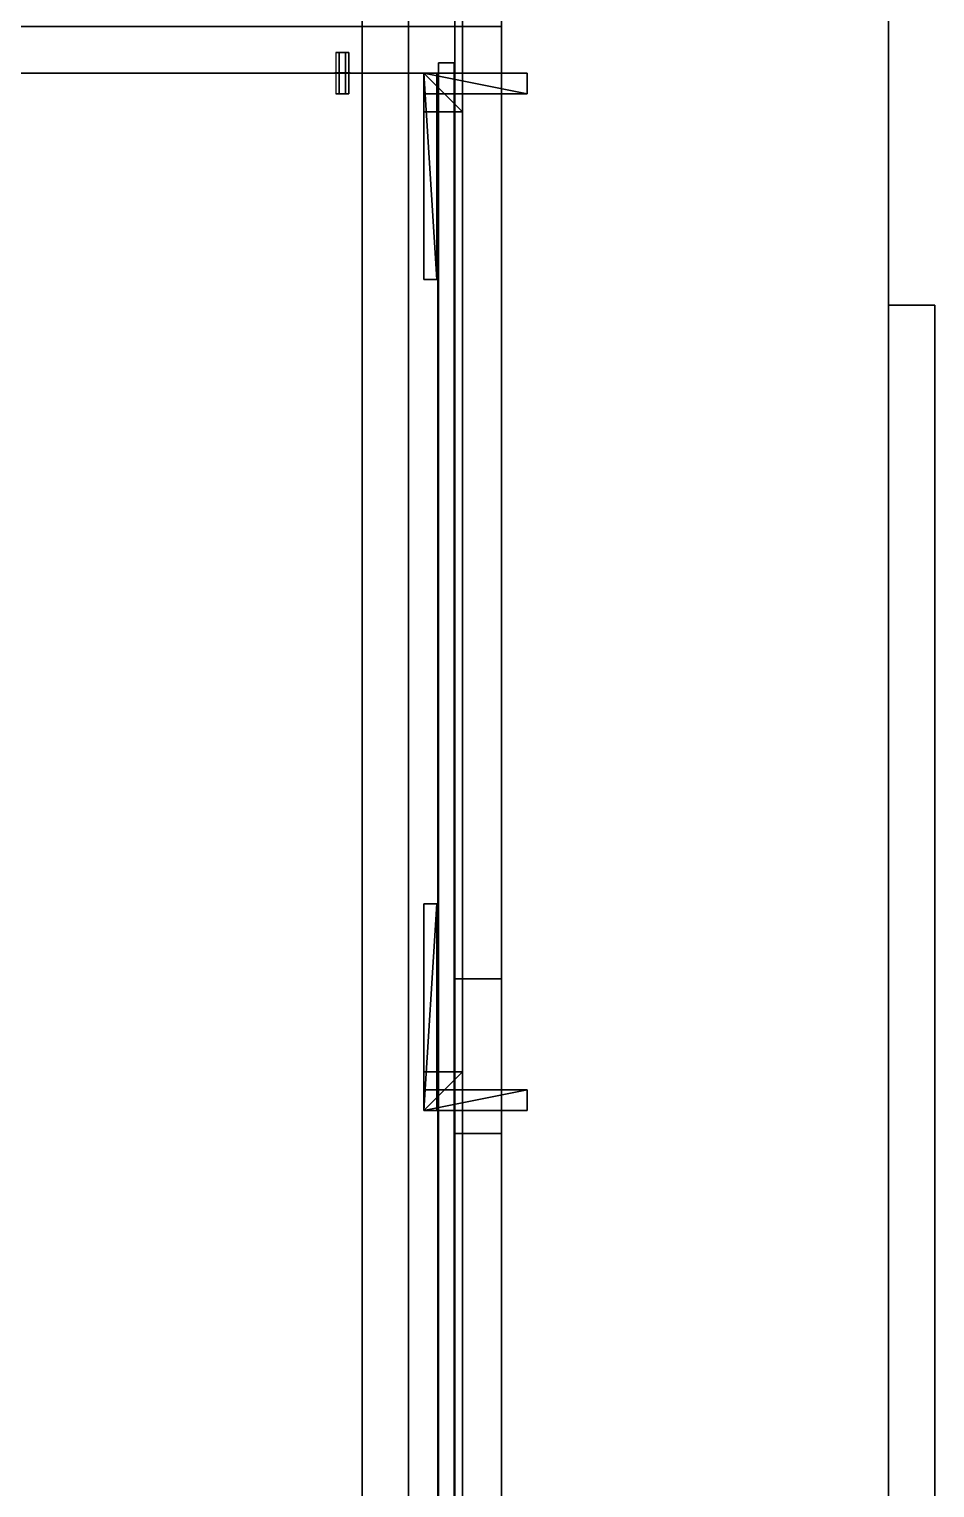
# Model space of a CAD drawing. Extents: x 0 to 2808, y -3840 to 0.
# Drawn here: x 2457 to 2808, y -1598 to -1033 of the extents above; entities that cross this region are included whole.
import ezdxf

# ---------------------------------------------------------------- set-up
doc = ezdxf.new("R2010")
doc.units = 0
for name, color, linetype in [('LAYER0', 7, 'CONTINUOUS'), ('LAYER1', 7, 'CONTINUOUS'), ('LAYER179', 7, 'CONTINUOUS'), ('LAYER183', 25, 'CONTINUOUS'), ('LAYER192', 25, 'CONTINUOUS'), ('LAYER194', 2, 'CONTINUOUS'), ('LAYER195', 9, 'CONTINUOUS'), ('LAYER242', 7, 'CONTINUOUS'), ('LAYER244', 2, 'CONTINUOUS'), ('LAYER245', 7, 'CONTINUOUS'), ('LAYER246', 253, 'CONTINUOUS'), ('LAYER247', 253, 'CONTINUOUS'), ('LAYER248', 253, 'CONTINUOUS'), ('LAYER249', 253, 'CONTINUOUS'), ('LAYER250', 253, 'CONTINUOUS'), ('LAYER251', 253, 'CONTINUOUS'), ('LAYER252', 2, 'CONTINUOUS'), ('LAYER253', 7, 'CONTINUOUS'), ('LAYER254', 253, 'CONTINUOUS'), ('LAYER255', 253, 'CONTINUOUS'), ('LAYER256', 253, 'CONTINUOUS'), ('LAYER257', 253, 'CONTINUOUS'), ('LAYER258', 253, 'CONTINUOUS'), ('LAYER259', 253, 'CONTINUOUS'), ('LAYER268', 7, 'CONTINUOUS'), ('LAYER269', 7, 'CONTINUOUS'), ('LAYER270', 7, 'CONTINUOUS'), ('LAYER271', 7, 'CONTINUOUS'), ('LAYER272', 7, 'CONTINUOUS'), ('LAYER274', 254, 'CONTINUOUS'), ('LAYER332', 9, 'CONTINUOUS'), ('LAYER333', 9, 'CONTINUOUS'), ('LAYER335', 9, 'CONTINUOUS'), ('LAYER344', 9, 'CONTINUOUS'), ('LAYER529', 2, 'CONTINUOUS'), ('LAYER530', 7, 'CONTINUOUS')]:
    doc.layers.add(name, color=color, linetype=linetype)

msp = doc.modelspace()

# ---------------------------------------------------------------- linework, layer by layer
at = {"layer": 'LAYER0', "invisible_edges": 1}
for points in [[(2790, 0), (0, -3840), (0, 0), (2790, 0)], [(2790, -3840, 5), (0, 0, 5), (0, -3840, 5), (2790, -3840, 5)], [(0, 0, 5), (2790, -3840, 5), (2790, 0, 5), (0, 0, 5)], [(0, -3840), (2790, 0), (2790, -3840), (0, -3840)], [(2790, 0), (2790, -3840, 5), (2790, -3840), (2790, 0)], [(2790, -3840, 5), (2790, 0), (2790, 0, 5), (2790, -3840, 5)]]:
    msp.add_3dface(points, dxfattribs=at)
at = {"layer": 'LAYER1'}
for points, invisible_edges in [([(2790, -3840, 5), (2640, -3690, 5), (2790, 0, 5), (2790, -3840, 5)], 3), ([(2790, 0, 5), (2640, -3690, 5), (2640, -150.0002, 5), (2790, 0, 5)], 5), ([(2790, 0, 5), (2790, -3840, 2670), (2790, -3840, 5), (2790, 0, 5)], 1), ([(2790, -3840, 2670), (2790, 0, 5), (2790, 0, 2670), (2790, -3840, 2670)], 1), ([(2640, -150.0002, 5), (2640, -2318, 285), (2640, -150.0002, 2670), (2640, -150.0002, 5)], 3), ([(2640, -150.0002, 5), (2640, -2378, 285), (2640, -2318, 285), (2640, -150.0002, 5)], 5), ([(2640, -3690, 5), (2640, -2378, 285), (2640, -150.0002, 5), (2640, -3690, 5)], 3), ([(2640, -2318, 365), (2640, -150.0002, 2670), (2640, -2318, 285), (2640, -2318, 365)], 3), ([(2640, -2378, 365), (2640, -150.0002, 2670), (2640, -2318, 365), (2640, -2378, 365)], 3), ([(2640, -3690, 5), (2640, -150.0002, 2670), (2640, -2378, 365), (2640, -3690, 5)], 7), ([(2640, -150.0002, 2670), (2640, -3690, 5), (2640, -3690, 2670), (2640, -150.0002, 2670)], 1)]:
    msp.add_3dface(points, dxfattribs=dict(at, invisible_edges=invisible_edges))
at = {"layer": 'LAYER179', "invisible_edges": 1}
for points in [[(2622, -1401, 55), (2640, -1461, 55), (2622, -1461, 55), (2622, -1401, 55)], [(2640, -1461, 55), (2622, -1401, 55), (2640, -1401, 55), (2640, -1461, 55)], [(2640, -1401, 1225), (2622, -1461, 1225), (2640, -1461, 1225), (2640, -1401, 1225)], [(2622, -1461, 1225), (2640, -1401, 1225), (2622, -1401, 1225), (2622, -1461, 1225)], [(2622, -1401, 55), (2640, -1401, 1225), (2640, -1401, 55), (2622, -1401, 55)], [(2640, -1401, 1225), (2622, -1401, 55), (2622, -1401, 1225), (2640, -1401, 1225)], [(2622, -1461, 1225), (2622, -1401, 55), (2622, -1461, 55), (2622, -1461, 1225)], [(2622, -1401, 55), (2622, -1461, 1225), (2622, -1401, 1225), (2622, -1401, 55)], [(2640, -1401, 1225), (2640, -1461, 55), (2640, -1401, 55), (2640, -1401, 1225)], [(2640, -1461, 55), (2640, -1401, 1225), (2640, -1461, 1225), (2640, -1461, 55)], [(2622, -1461, 1225), (2640, -1461, 55), (2640, -1461, 1225), (2622, -1461, 1225)], [(2640, -1461, 55), (2622, -1461, 1225), (2622, -1461, 55), (2640, -1461, 55)]]:
    msp.add_3dface(points, dxfattribs=at)
at = {"layer": 'LAYER183', "invisible_edges": 1}
for points in [[(2622, -2712, 1225), (2640, -150.0002, 1225), (2640, -2712, 1225), (2622, -2712, 1225)], [(2640, -150.0002, 1225), (2622, -2712, 1225), (2622, -150.0002, 1225), (2640, -150.0002, 1225)], [(2622, -150.0002, 1285), (2640, -2712, 1285), (2640, -150.0002, 1285), (2622, -150.0002, 1285)], [(2640, -2712, 1285), (2622, -150.0002, 1285), (2622, -2712, 1285), (2640, -2712, 1285)], [(2622, -2712, 1225), (2622, -150.0002, 1285), (2622, -150.0002, 1225), (2622, -2712, 1225)], [(2622, -150.0002, 1285), (2622, -2712, 1225), (2622, -2712, 1285), (2622, -150.0002, 1285)], [(2640, -2712, 1285), (2640, -150.0002, 1225), (2640, -150.0002, 1285), (2640, -2712, 1285)], [(2640, -150.0002, 1225), (2640, -2712, 1285), (2640, -2712, 1225), (2640, -150.0002, 1225)]]:
    msp.add_3dface(points, dxfattribs=at)
at = {"layer": 'LAYER192', "invisible_edges": 1}
for points in [[(2604, -680.0002, 55), (2622, -2182, 55), (2604, -2182, 55), (2604, -680.0002, 55)], [(2622, -2182, 55), (2604, -680.0002, 55), (2622, -680.0002, 55), (2622, -2182, 55)], [(2622, -680.0002, 1305), (2604, -2182, 1305), (2622, -2182, 1305), (2622, -680.0002, 1305)], [(2604, -2182, 1305), (2622, -680.0002, 1305), (2604, -680.0002, 1305), (2604, -2182, 1305)], [(2604, -2182, 1305), (2604, -680.0002, 55), (2604, -2182, 55), (2604, -2182, 1305)], [(2604, -680.0002, 55), (2604, -2182, 1305), (2604, -680.0002, 1305), (2604, -680.0002, 55)], [(2622, -680.0002, 1305), (2622, -2182, 55), (2622, -680.0002, 55), (2622, -680.0002, 1305)], [(2622, -2182, 55), (2622, -680.0002, 1305), (2622, -2182, 1305), (2622, -2182, 55)]]:
    msp.add_3dface(points, dxfattribs=at)
at = {"layer": 'LAYER194', "invisible_edges": 1}
for points in [[(2622, -2712, 1285), (2640, -150.0002, 1285), (2640, -2712, 1285), (2622, -2712, 1285)], [(2640, -150.0002, 1285), (2622, -2712, 1285), (2622, -150.0002, 1285), (2640, -150.0002, 1285)], [(2622, -150.0002, 1290), (2640, -2712, 1290), (2640, -150.0002, 1290), (2622, -150.0002, 1290)], [(2640, -2712, 1290), (2622, -150.0002, 1290), (2622, -2712, 1290), (2640, -2712, 1290)], [(2622, -2712, 1285), (2622, -150.0002, 1290), (2622, -150.0002, 1285), (2622, -2712, 1285)], [(2622, -150.0002, 1290), (2622, -2712, 1285), (2622, -2712, 1290), (2622, -150.0002, 1290)], [(2640, -2712, 1290), (2640, -150.0002, 1285), (2640, -150.0002, 1290), (2640, -2712, 1290)], [(2640, -150.0002, 1285), (2640, -2712, 1290), (2640, -2712, 1285), (2640, -150.0002, 1285)]]:
    msp.add_3dface(points, dxfattribs=at)
at = {"layer": 'LAYER195', "invisible_edges": 1}
for points in [[(2640, -2712, 1955), (2290, -150.0002, 1955), (2640, -150.0002, 1955), (2640, -2712, 1955)], [(2290, -150.0002, 1955), (2640, -2712, 1955), (2290, -2712, 1955), (2290, -150.0002, 1955)], [(2290, -2712, 1973), (2640, -150.0002, 1973), (2290, -150.0002, 1973), (2290, -2712, 1973)], [(2640, -150.0002, 1973), (2290, -2712, 1973), (2640, -2712, 1973), (2640, -150.0002, 1973)], [(2640, -150.0002, 1973), (2640, -2712, 1955), (2640, -150.0002, 1955), (2640, -150.0002, 1973)], [(2640, -2712, 1955), (2640, -150.0002, 1973), (2640, -2712, 1973), (2640, -2712, 1955)]]:
    msp.add_3dface(points, dxfattribs=at)
at = {"layer": 'LAYER242', "invisible_edges": 1}
for points in [[(2640, -1032, 1973), (2290, -1050, 1973), (2290, -1032, 1973), (2640, -1032, 1973)], [(2290, -1050, 1973), (2640, -1032, 1973), (2640, -1050, 1973), (2290, -1050, 1973)], [(2640, -1050, 2595), (2290, -1032, 2595), (2290, -1050, 2595), (2640, -1050, 2595)], [(2290, -1032, 2595), (2640, -1050, 2595), (2640, -1032, 2595), (2290, -1032, 2595)], [(2640, -1032, 1973), (2640, -1050, 2595), (2640, -1050, 1973), (2640, -1032, 1973)], [(2640, -1050, 2595), (2640, -1032, 1973), (2640, -1032, 2595), (2640, -1050, 2595)], [(2640, -1050, 2595), (2290, -1050, 1973), (2640, -1050, 1973), (2640, -1050, 2595)], [(2290, -1050, 1973), (2640, -1050, 2595), (2290, -1050, 2595), (2290, -1050, 1973)]]:
    msp.add_3dface(points, dxfattribs=at)
at = {"layer": 'LAYER244'}
for points in [[(2610, -1130, 2564.5), (2615, -1130, 2564.5), (2610, -1050, 2564.5), (2610, -1130, 2564.5)], [(2610, -1050, 2564.5), (2615, -1130, 2564.5), (2615, -1050, 2564.5), (2610, -1050, 2564.5)], [(2610, -1050, 2564.5), (2615, -1050, 2564.5), (2610, -1050, 2541.5), (2610, -1050, 2564.5)], [(2610, -1050, 2541.5), (2615, -1050, 2564.5), (2615, -1050, 2541.5), (2610, -1050, 2541.5)], [(2610, -1130, 2564.5), (2610, -1050, 2564.5), (2610, -1130, 2541.5), (2610, -1130, 2564.5)], [(2610, -1130, 2541.5), (2610, -1050, 2564.5), (2610, -1050, 2541.5), (2610, -1130, 2541.5)], [(2610, -1130, 2541.5), (2610, -1050, 2541.5), (2615, -1130, 2541.5), (2610, -1130, 2541.5)], [(2615, -1130, 2541.5), (2610, -1050, 2541.5), (2615, -1050, 2541.5), (2615, -1130, 2541.5)], [(2615, -1130, 2541.5), (2615, -1050, 2541.5), (2615, -1130, 2564.5), (2615, -1130, 2541.5)], [(2615, -1130, 2564.5), (2615, -1050, 2541.5), (2615, -1050, 2564.5), (2615, -1130, 2564.5)], [(2610, -1130, 2541.5), (2615, -1130, 2541.5), (2610, -1130, 2564.5), (2610, -1130, 2541.5)], [(2610, -1130, 2564.5), (2615, -1130, 2541.5), (2615, -1130, 2564.5), (2610, -1130, 2564.5)]]:
    msp.add_3dface(points, dxfattribs=at)
at = {"layer": 'LAYER245', "invisible_edges": 1}
for points in [[(2610, -1050, 2541.5), (2610, -1130, 2564.5), (2610, -1050, 2564.5), (2610, -1050, 2541.5)], [(2610, -1130, 2564.5), (2610, -1050, 2541.5), (2610, -1130, 2541.5), (2610, -1130, 2564.5)], [(2615, -1050, 2564.5), (2610, -1130, 2564.5), (2615, -1130, 2564.5), (2615, -1050, 2564.5)], [(2610, -1130, 2564.5), (2615, -1050, 2564.5), (2610, -1050, 2564.5), (2610, -1130, 2564.5)], [(2610, -1050, 2541.5), (2615, -1130, 2541.5), (2610, -1130, 2541.5), (2610, -1050, 2541.5)], [(2615, -1130, 2541.5), (2610, -1050, 2541.5), (2615, -1050, 2541.5), (2615, -1130, 2541.5)], [(2615, -1050, 2564.5), (2610, -1050, 2541.5), (2610, -1050, 2564.5), (2615, -1050, 2564.5)], [(2610, -1050, 2541.5), (2615, -1050, 2564.5), (2615, -1050, 2541.5), (2610, -1050, 2541.5)], [(2615, -1130, 2541.5), (2615, -1050, 2564.5), (2615, -1130, 2564.5), (2615, -1130, 2541.5)], [(2615, -1050, 2564.5), (2615, -1130, 2541.5), (2615, -1050, 2541.5), (2615, -1050, 2564.5)], [(2615, -1130, 2541.5), (2610, -1130, 2564.5), (2610, -1130, 2541.5), (2615, -1130, 2541.5)], [(2610, -1130, 2564.5), (2615, -1130, 2541.5), (2615, -1130, 2564.5), (2610, -1130, 2564.5)]]:
    msp.add_3dface(points, dxfattribs=at)
at = {"layer": 'LAYER246'}
for points in [[(2610, -1065, 2564.5), (2625, -1065, 2564.5), (2610, -1050, 2564.5), (2610, -1065, 2564.5)], [(2610, -1050, 2564.5), (2625, -1065, 2564.5), (2625, -1050, 2564.5), (2610, -1050, 2564.5)], [(2610, -1050, 2564.5), (2625, -1050, 2564.5), (2610, -1050, 2549.5), (2610, -1050, 2564.5)], [(2610, -1050, 2549.5), (2625, -1050, 2564.5), (2625, -1050, 2549.5), (2610, -1050, 2549.5)], [(2610, -1065, 2564.5), (2610, -1050, 2564.5), (2610, -1065, 2549.5), (2610, -1065, 2564.5)], [(2610, -1065, 2549.5), (2610, -1050, 2564.5), (2610, -1050, 2549.5), (2610, -1065, 2549.5)], [(2610, -1065, 2549.5), (2610, -1050, 2549.5), (2625, -1065, 2549.5), (2610, -1065, 2549.5)], [(2625, -1065, 2549.5), (2610, -1050, 2549.5), (2625, -1050, 2549.5), (2625, -1065, 2549.5)], [(2625, -1065, 2549.5), (2625, -1050, 2549.5), (2625, -1065, 2564.5), (2625, -1065, 2549.5)], [(2625, -1065, 2564.5), (2625, -1050, 2549.5), (2625, -1050, 2564.5), (2625, -1065, 2564.5)], [(2610, -1065, 2549.5), (2625, -1065, 2549.5), (2610, -1065, 2564.5), (2610, -1065, 2549.5)], [(2610, -1065, 2564.5), (2625, -1065, 2549.5), (2625, -1065, 2564.5), (2610, -1065, 2564.5)]]:
    msp.add_3dface(points, dxfattribs=at)
at = {"layer": 'LAYER247'}
for points in [[(2610, -1065, 2564.5), (2625, -1065, 2564.5), (2610, -1050, 2564.5), (2610, -1065, 2564.5)], [(2610, -1050, 2564.5), (2625, -1065, 2564.5), (2625, -1050, 2564.5), (2610, -1050, 2564.5)], [(2610, -1050, 2564.5), (2625, -1050, 2564.5), (2610, -1050, 2549.5), (2610, -1050, 2564.5)], [(2610, -1050, 2549.5), (2625, -1050, 2564.5), (2625, -1050, 2549.5), (2610, -1050, 2549.5)], [(2610, -1065, 2564.5), (2610, -1050, 2564.5), (2610, -1065, 2549.5), (2610, -1065, 2564.5)], [(2610, -1065, 2549.5), (2610, -1050, 2564.5), (2610, -1050, 2549.5), (2610, -1065, 2549.5)], [(2610, -1065, 2549.5), (2610, -1050, 2549.5), (2625, -1065, 2549.5), (2610, -1065, 2549.5)], [(2625, -1065, 2549.5), (2610, -1050, 2549.5), (2625, -1050, 2549.5), (2625, -1065, 2549.5)], [(2625, -1065, 2549.5), (2625, -1050, 2549.5), (2625, -1065, 2564.5), (2625, -1065, 2549.5)], [(2625, -1065, 2564.5), (2625, -1050, 2549.5), (2625, -1050, 2564.5), (2625, -1065, 2564.5)], [(2610, -1065, 2549.5), (2625, -1065, 2549.5), (2610, -1065, 2564.5), (2610, -1065, 2549.5)], [(2610, -1065, 2564.5), (2625, -1065, 2549.5), (2625, -1065, 2564.5), (2610, -1065, 2564.5)]]:
    msp.add_3dface(points, dxfattribs=at)
at = {"layer": 'LAYER248'}
for points in [[(2610, -1065, 2564.5), (2625, -1065, 2564.5), (2610, -1050, 2564.5), (2610, -1065, 2564.5)], [(2610, -1050, 2564.5), (2625, -1065, 2564.5), (2625, -1050, 2564.5), (2610, -1050, 2564.5)], [(2610, -1050, 2564.5), (2625, -1050, 2564.5), (2610, -1050, 2549.5), (2610, -1050, 2564.5)], [(2610, -1050, 2549.5), (2625, -1050, 2564.5), (2625, -1050, 2549.5), (2610, -1050, 2549.5)], [(2610, -1065, 2564.5), (2610, -1050, 2564.5), (2610, -1065, 2549.5), (2610, -1065, 2564.5)], [(2610, -1065, 2549.5), (2610, -1050, 2564.5), (2610, -1050, 2549.5), (2610, -1065, 2549.5)], [(2610, -1065, 2549.5), (2610, -1050, 2549.5), (2625, -1065, 2549.5), (2610, -1065, 2549.5)], [(2625, -1065, 2549.5), (2610, -1050, 2549.5), (2625, -1050, 2549.5), (2625, -1065, 2549.5)], [(2625, -1065, 2549.5), (2625, -1050, 2549.5), (2625, -1065, 2564.5), (2625, -1065, 2549.5)], [(2625, -1065, 2564.5), (2625, -1050, 2549.5), (2625, -1050, 2564.5), (2625, -1065, 2564.5)], [(2610, -1065, 2549.5), (2625, -1065, 2549.5), (2610, -1065, 2564.5), (2610, -1065, 2549.5)], [(2610, -1065, 2564.5), (2625, -1065, 2549.5), (2625, -1065, 2564.5), (2610, -1065, 2564.5)]]:
    msp.add_3dface(points, dxfattribs=at)
at = {"layer": 'LAYER249'}
for points in [[(2610, -1065, 2564.5), (2625, -1065, 2564.5), (2610, -1050, 2564.5), (2610, -1065, 2564.5)], [(2610, -1050, 2564.5), (2625, -1065, 2564.5), (2625, -1050, 2564.5), (2610, -1050, 2564.5)], [(2610, -1050, 2564.5), (2625, -1050, 2564.5), (2610, -1050, 2549.5), (2610, -1050, 2564.5)], [(2610, -1050, 2549.5), (2625, -1050, 2564.5), (2625, -1050, 2549.5), (2610, -1050, 2549.5)], [(2610, -1065, 2564.5), (2610, -1050, 2564.5), (2610, -1065, 2549.5), (2610, -1065, 2564.5)], [(2610, -1065, 2549.5), (2610, -1050, 2564.5), (2610, -1050, 2549.5), (2610, -1065, 2549.5)], [(2610, -1065, 2549.5), (2610, -1050, 2549.5), (2625, -1065, 2549.5), (2610, -1065, 2549.5)], [(2625, -1065, 2549.5), (2610, -1050, 2549.5), (2625, -1050, 2549.5), (2625, -1065, 2549.5)], [(2625, -1065, 2549.5), (2625, -1050, 2549.5), (2625, -1065, 2564.5), (2625, -1065, 2549.5)], [(2625, -1065, 2564.5), (2625, -1050, 2549.5), (2625, -1050, 2564.5), (2625, -1065, 2564.5)], [(2610, -1065, 2549.5), (2625, -1065, 2549.5), (2610, -1065, 2564.5), (2610, -1065, 2549.5)], [(2610, -1065, 2564.5), (2625, -1065, 2549.5), (2625, -1065, 2564.5), (2610, -1065, 2564.5)]]:
    msp.add_3dface(points, dxfattribs=at)
at = {"layer": 'LAYER250'}
for points in [[(2610, -1058, 2564.5), (2650, -1058, 2564.5), (2610, -1050, 2564.5), (2610, -1058, 2564.5)], [(2610, -1050, 2564.5), (2650, -1058, 2564.5), (2650, -1050, 2564.5), (2610, -1050, 2564.5)], [(2610, -1050, 2564.5), (2650, -1050, 2564.5), (2610, -1050, 2556.5), (2610, -1050, 2564.5)], [(2610, -1050, 2556.5), (2650, -1050, 2564.5), (2650, -1050, 2556.5), (2610, -1050, 2556.5)], [(2610, -1058, 2564.5), (2610, -1050, 2564.5), (2610, -1058, 2556.5), (2610, -1058, 2564.5)], [(2610, -1058, 2556.5), (2610, -1050, 2564.5), (2610, -1050, 2556.5), (2610, -1058, 2556.5)], [(2610, -1058, 2556.5), (2610, -1050, 2556.5), (2650, -1058, 2556.5), (2610, -1058, 2556.5)], [(2650, -1058, 2556.5), (2610, -1050, 2556.5), (2650, -1050, 2556.5), (2650, -1058, 2556.5)], [(2650, -1058, 2556.5), (2650, -1050, 2556.5), (2650, -1058, 2564.5), (2650, -1058, 2556.5)], [(2650, -1058, 2564.5), (2650, -1050, 2556.5), (2650, -1050, 2564.5), (2650, -1058, 2564.5)], [(2610, -1058, 2556.5), (2650, -1058, 2556.5), (2610, -1058, 2564.5), (2610, -1058, 2556.5)], [(2610, -1058, 2564.5), (2650, -1058, 2556.5), (2650, -1058, 2564.5), (2610, -1058, 2564.5)]]:
    msp.add_3dface(points, dxfattribs=at)
at = {"layer": 'LAYER251'}
for points in [[(2610, -1130, 2564.5), (2615, -1130, 2564.5), (2610, -1050, 2564.5), (2610, -1130, 2564.5)], [(2610, -1050, 2564.5), (2615, -1130, 2564.5), (2615, -1050, 2564.5), (2610, -1050, 2564.5)], [(2610, -1050, 2564.5), (2615, -1050, 2564.5), (2610, -1050, 2548.5), (2610, -1050, 2564.5)], [(2610, -1050, 2548.5), (2615, -1050, 2564.5), (2615, -1050, 2548.5), (2610, -1050, 2548.5)], [(2610, -1130, 2564.5), (2610, -1050, 2564.5), (2610, -1130, 2548.5), (2610, -1130, 2564.5)], [(2610, -1130, 2548.5), (2610, -1050, 2564.5), (2610, -1050, 2548.5), (2610, -1130, 2548.5)], [(2610, -1130, 2548.5), (2610, -1050, 2548.5), (2615, -1130, 2548.5), (2610, -1130, 2548.5)], [(2615, -1130, 2548.5), (2610, -1050, 2548.5), (2615, -1050, 2548.5), (2615, -1130, 2548.5)], [(2615, -1130, 2548.5), (2615, -1050, 2548.5), (2615, -1130, 2564.5), (2615, -1130, 2548.5)], [(2615, -1130, 2564.5), (2615, -1050, 2548.5), (2615, -1050, 2564.5), (2615, -1130, 2564.5)], [(2610, -1130, 2548.5), (2615, -1130, 2548.5), (2610, -1130, 2564.5), (2610, -1130, 2548.5)], [(2610, -1130, 2564.5), (2615, -1130, 2548.5), (2615, -1130, 2564.5), (2610, -1130, 2564.5)]]:
    msp.add_3dface(points, dxfattribs=at)
at = {"layer": 'LAYER252'}
for points in [[(2610, -1372, 2564.5), (2615, -1372, 2541.5), (2610, -1372, 2541.5), (2610, -1372, 2564.5)], [(2615, -1372, 2564.5), (2615, -1372, 2541.5), (2610, -1372, 2564.5), (2615, -1372, 2564.5)], [(2610, -1452, 2564.5), (2615, -1372, 2564.5), (2610, -1372, 2564.5), (2610, -1452, 2564.5)], [(2615, -1452, 2564.5), (2615, -1372, 2564.5), (2610, -1452, 2564.5), (2615, -1452, 2564.5)], [(2610, -1372, 2541.5), (2610, -1452, 2564.5), (2610, -1372, 2564.5), (2610, -1372, 2541.5)], [(2610, -1452, 2541.5), (2610, -1452, 2564.5), (2610, -1372, 2541.5), (2610, -1452, 2541.5)], [(2615, -1372, 2541.5), (2610, -1452, 2541.5), (2610, -1372, 2541.5), (2615, -1372, 2541.5)], [(2615, -1452, 2541.5), (2610, -1452, 2541.5), (2615, -1372, 2541.5), (2615, -1452, 2541.5)], [(2615, -1372, 2564.5), (2615, -1452, 2541.5), (2615, -1372, 2541.5), (2615, -1372, 2564.5)], [(2615, -1452, 2564.5), (2615, -1452, 2541.5), (2615, -1372, 2564.5), (2615, -1452, 2564.5)], [(2610, -1452, 2541.5), (2615, -1452, 2564.5), (2610, -1452, 2564.5), (2610, -1452, 2541.5)], [(2615, -1452, 2541.5), (2615, -1452, 2564.5), (2610, -1452, 2541.5), (2615, -1452, 2541.5)]]:
    msp.add_3dface(points, dxfattribs=at)
at = {"layer": 'LAYER253', "invisible_edges": 1}
for points in [[(2610, -1452, 2564.5), (2610, -1372, 2541.5), (2610, -1452, 2541.5), (2610, -1452, 2564.5)], [(2610, -1372, 2541.5), (2610, -1452, 2564.5), (2610, -1372, 2564.5), (2610, -1372, 2541.5)], [(2610, -1452, 2564.5), (2615, -1372, 2564.5), (2610, -1372, 2564.5), (2610, -1452, 2564.5)], [(2615, -1372, 2564.5), (2610, -1452, 2564.5), (2615, -1452, 2564.5), (2615, -1372, 2564.5)], [(2615, -1372, 2564.5), (2610, -1372, 2541.5), (2610, -1372, 2564.5), (2615, -1372, 2564.5)], [(2610, -1372, 2541.5), (2615, -1372, 2564.5), (2615, -1372, 2541.5), (2610, -1372, 2541.5)], [(2615, -1452, 2541.5), (2610, -1372, 2541.5), (2615, -1372, 2541.5), (2615, -1452, 2541.5)], [(2610, -1372, 2541.5), (2615, -1452, 2541.5), (2610, -1452, 2541.5), (2610, -1372, 2541.5)], [(2615, -1372, 2564.5), (2615, -1452, 2541.5), (2615, -1372, 2541.5), (2615, -1372, 2564.5)], [(2615, -1452, 2541.5), (2615, -1372, 2564.5), (2615, -1452, 2564.5), (2615, -1452, 2541.5)], [(2615, -1452, 2541.5), (2610, -1452, 2564.5), (2610, -1452, 2541.5), (2615, -1452, 2541.5)], [(2610, -1452, 2564.5), (2615, -1452, 2541.5), (2615, -1452, 2564.5), (2610, -1452, 2564.5)]]:
    msp.add_3dface(points, dxfattribs=at)
at = {"layer": 'LAYER254'}
for points in [[(2610, -1437, 2564.5), (2625, -1437, 2549.5), (2610, -1437, 2549.5), (2610, -1437, 2564.5)], [(2625, -1437, 2564.5), (2625, -1437, 2549.5), (2610, -1437, 2564.5), (2625, -1437, 2564.5)], [(2610, -1452, 2564.5), (2625, -1437, 2564.5), (2610, -1437, 2564.5), (2610, -1452, 2564.5)], [(2625, -1452, 2564.5), (2625, -1437, 2564.5), (2610, -1452, 2564.5), (2625, -1452, 2564.5)], [(2610, -1437, 2549.5), (2610, -1452, 2564.5), (2610, -1437, 2564.5), (2610, -1437, 2549.5)], [(2610, -1452, 2549.5), (2610, -1452, 2564.5), (2610, -1437, 2549.5), (2610, -1452, 2549.5)], [(2625, -1437, 2549.5), (2610, -1452, 2549.5), (2610, -1437, 2549.5), (2625, -1437, 2549.5)], [(2625, -1452, 2549.5), (2610, -1452, 2549.5), (2625, -1437, 2549.5), (2625, -1452, 2549.5)], [(2625, -1437, 2564.5), (2625, -1452, 2549.5), (2625, -1437, 2549.5), (2625, -1437, 2564.5)], [(2625, -1452, 2564.5), (2625, -1452, 2549.5), (2625, -1437, 2564.5), (2625, -1452, 2564.5)], [(2610, -1452, 2549.5), (2625, -1452, 2564.5), (2610, -1452, 2564.5), (2610, -1452, 2549.5)], [(2625, -1452, 2549.5), (2625, -1452, 2564.5), (2610, -1452, 2549.5), (2625, -1452, 2549.5)]]:
    msp.add_3dface(points, dxfattribs=at)
at = {"layer": 'LAYER255'}
for points in [[(2610, -1437, 2564.5), (2625, -1437, 2549.5), (2610, -1437, 2549.5), (2610, -1437, 2564.5)], [(2625, -1437, 2564.5), (2625, -1437, 2549.5), (2610, -1437, 2564.5), (2625, -1437, 2564.5)], [(2610, -1452, 2564.5), (2625, -1437, 2564.5), (2610, -1437, 2564.5), (2610, -1452, 2564.5)], [(2625, -1452, 2564.5), (2625, -1437, 2564.5), (2610, -1452, 2564.5), (2625, -1452, 2564.5)], [(2610, -1437, 2549.5), (2610, -1452, 2564.5), (2610, -1437, 2564.5), (2610, -1437, 2549.5)], [(2610, -1452, 2549.5), (2610, -1452, 2564.5), (2610, -1437, 2549.5), (2610, -1452, 2549.5)], [(2625, -1437, 2549.5), (2610, -1452, 2549.5), (2610, -1437, 2549.5), (2625, -1437, 2549.5)], [(2625, -1452, 2549.5), (2610, -1452, 2549.5), (2625, -1437, 2549.5), (2625, -1452, 2549.5)], [(2625, -1437, 2564.5), (2625, -1452, 2549.5), (2625, -1437, 2549.5), (2625, -1437, 2564.5)], [(2625, -1452, 2564.5), (2625, -1452, 2549.5), (2625, -1437, 2564.5), (2625, -1452, 2564.5)], [(2610, -1452, 2549.5), (2625, -1452, 2564.5), (2610, -1452, 2564.5), (2610, -1452, 2549.5)], [(2625, -1452, 2549.5), (2625, -1452, 2564.5), (2610, -1452, 2549.5), (2625, -1452, 2549.5)]]:
    msp.add_3dface(points, dxfattribs=at)
at = {"layer": 'LAYER256'}
for points in [[(2610, -1437, 2564.5), (2625, -1437, 2549.5), (2610, -1437, 2549.5), (2610, -1437, 2564.5)], [(2625, -1437, 2564.5), (2625, -1437, 2549.5), (2610, -1437, 2564.5), (2625, -1437, 2564.5)], [(2610, -1452, 2564.5), (2625, -1437, 2564.5), (2610, -1437, 2564.5), (2610, -1452, 2564.5)], [(2625, -1452, 2564.5), (2625, -1437, 2564.5), (2610, -1452, 2564.5), (2625, -1452, 2564.5)], [(2610, -1437, 2549.5), (2610, -1452, 2564.5), (2610, -1437, 2564.5), (2610, -1437, 2549.5)], [(2610, -1452, 2549.5), (2610, -1452, 2564.5), (2610, -1437, 2549.5), (2610, -1452, 2549.5)], [(2625, -1437, 2549.5), (2610, -1452, 2549.5), (2610, -1437, 2549.5), (2625, -1437, 2549.5)], [(2625, -1452, 2549.5), (2610, -1452, 2549.5), (2625, -1437, 2549.5), (2625, -1452, 2549.5)], [(2625, -1437, 2564.5), (2625, -1452, 2549.5), (2625, -1437, 2549.5), (2625, -1437, 2564.5)], [(2625, -1452, 2564.5), (2625, -1452, 2549.5), (2625, -1437, 2564.5), (2625, -1452, 2564.5)], [(2610, -1452, 2549.5), (2625, -1452, 2564.5), (2610, -1452, 2564.5), (2610, -1452, 2549.5)], [(2625, -1452, 2549.5), (2625, -1452, 2564.5), (2610, -1452, 2549.5), (2625, -1452, 2549.5)]]:
    msp.add_3dface(points, dxfattribs=at)
at = {"layer": 'LAYER257'}
for points in [[(2610, -1437, 2564.5), (2625, -1437, 2549.5), (2610, -1437, 2549.5), (2610, -1437, 2564.5)], [(2625, -1437, 2564.5), (2625, -1437, 2549.5), (2610, -1437, 2564.5), (2625, -1437, 2564.5)], [(2610, -1452, 2564.5), (2625, -1437, 2564.5), (2610, -1437, 2564.5), (2610, -1452, 2564.5)], [(2625, -1452, 2564.5), (2625, -1437, 2564.5), (2610, -1452, 2564.5), (2625, -1452, 2564.5)], [(2610, -1437, 2549.5), (2610, -1452, 2564.5), (2610, -1437, 2564.5), (2610, -1437, 2549.5)], [(2610, -1452, 2549.5), (2610, -1452, 2564.5), (2610, -1437, 2549.5), (2610, -1452, 2549.5)], [(2625, -1437, 2549.5), (2610, -1452, 2549.5), (2610, -1437, 2549.5), (2625, -1437, 2549.5)], [(2625, -1452, 2549.5), (2610, -1452, 2549.5), (2625, -1437, 2549.5), (2625, -1452, 2549.5)], [(2625, -1437, 2564.5), (2625, -1452, 2549.5), (2625, -1437, 2549.5), (2625, -1437, 2564.5)], [(2625, -1452, 2564.5), (2625, -1452, 2549.5), (2625, -1437, 2564.5), (2625, -1452, 2564.5)], [(2610, -1452, 2549.5), (2625, -1452, 2564.5), (2610, -1452, 2564.5), (2610, -1452, 2549.5)], [(2625, -1452, 2549.5), (2625, -1452, 2564.5), (2610, -1452, 2549.5), (2625, -1452, 2549.5)]]:
    msp.add_3dface(points, dxfattribs=at)
at = {"layer": 'LAYER258'}
for points in [[(2610, -1444, 2564.5), (2650, -1444, 2556.5), (2610, -1444, 2556.5), (2610, -1444, 2564.5)], [(2650, -1444, 2564.5), (2650, -1444, 2556.5), (2610, -1444, 2564.5), (2650, -1444, 2564.5)], [(2610, -1452, 2564.5), (2650, -1444, 2564.5), (2610, -1444, 2564.5), (2610, -1452, 2564.5)], [(2650, -1452, 2564.5), (2650, -1444, 2564.5), (2610, -1452, 2564.5), (2650, -1452, 2564.5)], [(2610, -1444, 2556.5), (2610, -1452, 2564.5), (2610, -1444, 2564.5), (2610, -1444, 2556.5)], [(2610, -1452, 2556.5), (2610, -1452, 2564.5), (2610, -1444, 2556.5), (2610, -1452, 2556.5)], [(2650, -1444, 2556.5), (2610, -1452, 2556.5), (2610, -1444, 2556.5), (2650, -1444, 2556.5)], [(2650, -1452, 2556.5), (2610, -1452, 2556.5), (2650, -1444, 2556.5), (2650, -1452, 2556.5)], [(2650, -1444, 2564.5), (2650, -1452, 2556.5), (2650, -1444, 2556.5), (2650, -1444, 2564.5)], [(2650, -1452, 2564.5), (2650, -1452, 2556.5), (2650, -1444, 2564.5), (2650, -1452, 2564.5)], [(2610, -1452, 2556.5), (2650, -1452, 2564.5), (2610, -1452, 2564.5), (2610, -1452, 2556.5)], [(2650, -1452, 2556.5), (2650, -1452, 2564.5), (2610, -1452, 2556.5), (2650, -1452, 2556.5)]]:
    msp.add_3dface(points, dxfattribs=at)
at = {"layer": 'LAYER259'}
for points in [[(2610, -1372, 2564.5), (2615, -1372, 2548.5), (2610, -1372, 2548.5), (2610, -1372, 2564.5)], [(2615, -1372, 2564.5), (2615, -1372, 2548.5), (2610, -1372, 2564.5), (2615, -1372, 2564.5)], [(2610, -1452, 2564.5), (2615, -1372, 2564.5), (2610, -1372, 2564.5), (2610, -1452, 2564.5)], [(2615, -1452, 2564.5), (2615, -1372, 2564.5), (2610, -1452, 2564.5), (2615, -1452, 2564.5)], [(2610, -1372, 2548.5), (2610, -1452, 2564.5), (2610, -1372, 2564.5), (2610, -1372, 2548.5)], [(2610, -1452, 2548.5), (2610, -1452, 2564.5), (2610, -1372, 2548.5), (2610, -1452, 2548.5)], [(2615, -1372, 2548.5), (2610, -1452, 2548.5), (2610, -1372, 2548.5), (2615, -1372, 2548.5)], [(2615, -1452, 2548.5), (2610, -1452, 2548.5), (2615, -1372, 2548.5), (2615, -1452, 2548.5)], [(2615, -1372, 2564.5), (2615, -1452, 2548.5), (2615, -1372, 2548.5), (2615, -1372, 2564.5)], [(2615, -1452, 2564.5), (2615, -1452, 2548.5), (2615, -1372, 2564.5), (2615, -1452, 2564.5)], [(2610, -1452, 2548.5), (2615, -1452, 2564.5), (2610, -1452, 2564.5), (2610, -1452, 2548.5)], [(2615, -1452, 2548.5), (2615, -1452, 2564.5), (2610, -1452, 2548.5), (2615, -1452, 2548.5)]]:
    msp.add_3dface(points, dxfattribs=at)
at = {"layer": 'LAYER268', "invisible_edges": 1}
for points in [[(2640, -1854, 1974), (2290, -1050, 1974), (2640, -1050, 1974), (2640, -1854, 1974)], [(2290, -1050, 1974), (2640, -1854, 1974), (2290, -1854, 1974), (2290, -1050, 1974)], [(2640, -1050, 1992), (2290, -1050, 1974), (2290, -1050, 1992), (2640, -1050, 1992)], [(2290, -1050, 1974), (2640, -1050, 1992), (2640, -1050, 1974), (2290, -1050, 1974)], [(2290, -1854, 1992), (2640, -1050, 1992), (2290, -1050, 1992), (2290, -1854, 1992)], [(2640, -1050, 1992), (2290, -1854, 1992), (2640, -1854, 1992), (2640, -1050, 1992)], [(2640, -1050, 1992), (2640, -1854, 1974), (2640, -1050, 1974), (2640, -1050, 1992)], [(2640, -1854, 1974), (2640, -1050, 1992), (2640, -1854, 1992), (2640, -1854, 1974)]]:
    msp.add_3dface(points, dxfattribs=at)
at = {"layer": 'LAYER269', "invisible_edges": 1}
for points in [[(2640, -1050, 2594), (2290, -1854, 2594), (2640, -1854, 2594), (2640, -1050, 2594)], [(2290, -1854, 2594), (2640, -1050, 2594), (2290, -1050, 2594), (2290, -1854, 2594)], [(2640, -1050, 2594), (2290, -1050, 2576), (2290, -1050, 2594), (2640, -1050, 2594)], [(2290, -1050, 2576), (2640, -1050, 2594), (2640, -1050, 2576), (2290, -1050, 2576)], [(2290, -1050, 2576), (2640, -1854, 2576), (2290, -1854, 2576), (2290, -1050, 2576)], [(2640, -1854, 2576), (2290, -1050, 2576), (2640, -1050, 2576), (2640, -1854, 2576)], [(2640, -1854, 2576), (2640, -1050, 2594), (2640, -1854, 2594), (2640, -1854, 2576)], [(2640, -1050, 2594), (2640, -1854, 2576), (2640, -1050, 2576), (2640, -1050, 2594)]]:
    msp.add_3dface(points, dxfattribs=at)
at = {"layer": 'LAYER270', "invisible_edges": 1}
for points in [[(2615.7, -1046, 2580), (2615.7, -1858, 1988), (2615.7, -1858, 2580), (2615.7, -1046, 2580)], [(2615.7, -1858, 1988), (2615.7, -1046, 2580), (2615.7, -1046, 1988), (2615.7, -1858, 1988)], [(2621.7, -1046, 1988), (2615.7, -1858, 1988), (2615.7, -1046, 1988), (2621.7, -1046, 1988)], [(2615.7, -1858, 1988), (2621.7, -1046, 1988), (2621.7, -1858, 1988), (2615.7, -1858, 1988)], [(2615.7, -1046, 2580), (2621.7, -1046, 1988), (2615.7, -1046, 1988), (2615.7, -1046, 2580)], [(2621.7, -1046, 1988), (2615.7, -1046, 2580), (2621.7, -1046, 2580), (2621.7, -1046, 1988)], [(2621.7, -1858, 2580), (2615.7, -1046, 2580), (2615.7, -1858, 2580), (2621.7, -1858, 2580)], [(2615.7, -1046, 2580), (2621.7, -1858, 2580), (2621.7, -1046, 2580), (2615.7, -1046, 2580)], [(2621.7, -1046, 1988), (2621.7, -1858, 2580), (2621.7, -1858, 1988), (2621.7, -1046, 1988)], [(2621.7, -1858, 2580), (2621.7, -1046, 1988), (2621.7, -1046, 2580), (2621.7, -1858, 2580)]]:
    msp.add_3dface(points, dxfattribs=at)
at = {"layer": 'LAYER271', "invisible_edges": 1}
for points in [[(2622, -1050, 2576), (2640, -1050, 2456), (2622, -1050, 2456), (2622, -1050, 2576)], [(2640, -1050, 2456), (2622, -1050, 2576), (2640, -1050, 2576), (2640, -1050, 2456)], [(2622, -1854, 2456), (2640, -1050, 2456), (2640, -1854, 2456), (2622, -1854, 2456)], [(2640, -1050, 2456), (2622, -1854, 2456), (2622, -1050, 2456), (2640, -1050, 2456)], [(2622, -1050, 2576), (2640, -1854, 2576), (2640, -1050, 2576), (2622, -1050, 2576)], [(2640, -1854, 2576), (2622, -1050, 2576), (2622, -1854, 2576), (2640, -1854, 2576)], [(2622, -1854, 2456), (2622, -1050, 2576), (2622, -1050, 2456), (2622, -1854, 2456)], [(2622, -1050, 2576), (2622, -1854, 2456), (2622, -1854, 2576), (2622, -1050, 2576)], [(2640, -1854, 2576), (2640, -1050, 2456), (2640, -1050, 2576), (2640, -1854, 2576)], [(2640, -1050, 2456), (2640, -1854, 2576), (2640, -1854, 2456), (2640, -1050, 2456)]]:
    msp.add_3dface(points, dxfattribs=at)
at = {"layer": 'LAYER272', "invisible_edges": 1}
for points in [[(2615.4, -1854, 2275), (2310, -1050, 2275), (2615.4, -1050, 2275), (2615.4, -1854, 2275)], [(2310, -1050, 2275), (2615.4, -1854, 2275), (2310, -1854, 2275), (2310, -1050, 2275)], [(2615.4, -1050, 2293), (2310, -1050, 2275), (2310, -1050, 2293), (2615.4, -1050, 2293)], [(2310, -1050, 2275), (2615.4, -1050, 2293), (2615.4, -1050, 2275), (2310, -1050, 2275)], [(2310, -1854, 2293), (2615.4, -1050, 2293), (2310, -1050, 2293), (2310, -1854, 2293)], [(2615.4, -1050, 2293), (2310, -1854, 2293), (2615.4, -1854, 2293), (2615.4, -1050, 2293)], [(2615.4, -1050, 2293), (2615.4, -1854, 2275), (2615.4, -1050, 2275), (2615.4, -1050, 2293)], [(2615.4, -1854, 2275), (2615.4, -1050, 2293), (2615.4, -1854, 2293), (2615.4, -1854, 2275)]]:
    msp.add_3dface(points, dxfattribs=at)
at = {"layer": 'LAYER274'}
for points in [[(2575.9, -1042, 2272.5), (2580.9, -1042, 2272.5), (2579.65, -1042, 2274.665), (2577.15, -1042, 2274.665)], [(2575.9, -1042, 2272.5), (2577.15, -1042, 2270.335), (2579.65, -1042, 2270.335), (2580.9, -1042, 2272.5)], [(2581.4, -1049.95, 2272.5), (2575.4, -1049.95, 2272.5), (2576.9, -1049.95, 2275.098), (2579.9, -1049.95, 2275.098)], [(2581.4, -1049.95, 2272.5), (2575.4, -1049.95, 2272.5), (2576.9, -1049.95, 2269.902), (2579.9, -1049.95, 2269.902)], [(2581.4, -1050.05, 2272.5), (2575.4, -1050.05, 2272.5), (2576.9, -1050.05, 2275.098), (2579.9, -1050.05, 2275.098)], [(2581.4, -1050.05, 2272.5), (2575.4, -1050.05, 2272.5), (2576.9, -1050.05, 2269.902), (2579.9, -1050.05, 2269.902)], [(2575.9, -1058, 2272.5), (2580.9, -1058, 2272.5), (2579.65, -1058, 2274.665), (2577.15, -1058, 2274.665)], [(2575.9, -1058, 2272.5), (2577.15, -1058, 2270.335), (2579.65, -1058, 2270.335), (2580.9, -1058, 2272.5)]]:
    msp.add_3dface(points, dxfattribs=at)
at = {"layer": 'LAYER332', "invisible_edges": 1}
for points in [[(2790, -1140, 105), (2790, -3840, 5), (2790, -3840, 105), (2790, -1140, 105)], [(2790, -3840, 5), (2790, -1140, 105), (2790, -1140, 5), (2790, -3840, 5)], [(2808, -1140, 5), (2790, -3840, 5), (2790, -1140, 5), (2808, -1140, 5)], [(2790, -3840, 5), (2808, -1140, 5), (2808, -3840, 5), (2790, -3840, 5)], [(2790, -1140, 105), (2808, -1140, 5), (2790, -1140, 5), (2790, -1140, 105)], [(2808, -1140, 5), (2790, -1140, 105), (2808, -1140, 105), (2808, -1140, 5)], [(2808, -3840, 105), (2790, -1140, 105), (2790, -3840, 105), (2808, -3840, 105)], [(2790, -1140, 105), (2808, -3840, 105), (2808, -1140, 105), (2790, -1140, 105)], [(2808, -1140, 5), (2808, -3840, 105), (2808, -3840, 5), (2808, -1140, 5)], [(2808, -3840, 105), (2808, -1140, 5), (2808, -1140, 105), (2808, -3840, 105)]]:
    msp.add_3dface(points, dxfattribs=at)
at = {"layer": 'LAYER333', "invisible_edges": 1}
for points in [[(2790, -1140, 205), (2790, -3840, 105), (2790, -3840, 205), (2790, -1140, 205)], [(2790, -3840, 105), (2790, -1140, 205), (2790, -1140, 105), (2790, -3840, 105)], [(2808, -1140, 105), (2790, -3840, 105), (2790, -1140, 105), (2808, -1140, 105)], [(2790, -3840, 105), (2808, -1140, 105), (2808, -3840, 105), (2790, -3840, 105)], [(2790, -1140, 205), (2808, -1140, 105), (2790, -1140, 105), (2790, -1140, 205)], [(2808, -1140, 105), (2790, -1140, 205), (2808, -1140, 205), (2808, -1140, 105)], [(2808, -3840, 205), (2790, -1140, 205), (2790, -3840, 205), (2808, -3840, 205)], [(2790, -1140, 205), (2808, -3840, 205), (2808, -1140, 205), (2790, -1140, 205)], [(2808, -1140, 105), (2808, -3840, 205), (2808, -3840, 105), (2808, -1140, 105)], [(2808, -3840, 205), (2808, -1140, 105), (2808, -1140, 205), (2808, -3840, 205)]]:
    msp.add_3dface(points, dxfattribs=at)
at = {"layer": 'LAYER335', "invisible_edges": 1}
for points in [[(2790, -1140, 265), (2790, -3840, 205), (2790, -3840, 265), (2790, -1140, 265)], [(2790, -3840, 205), (2790, -1140, 265), (2790, -1140, 205), (2790, -3840, 205)], [(2808, -1140, 205), (2790, -3840, 205), (2790, -1140, 205), (2808, -1140, 205)], [(2790, -3840, 205), (2808, -1140, 205), (2808, -3840, 205), (2790, -3840, 205)], [(2790, -1140, 265), (2808, -1140, 205), (2790, -1140, 205), (2790, -1140, 265)], [(2808, -1140, 205), (2790, -1140, 265), (2808, -1140, 265), (2808, -1140, 205)], [(2808, -3840, 265), (2790, -1140, 265), (2790, -3840, 265), (2808, -3840, 265)], [(2790, -1140, 265), (2808, -3840, 265), (2808, -1140, 265), (2790, -1140, 265)], [(2808, -1140, 205), (2808, -3840, 265), (2808, -3840, 205), (2808, -1140, 205)], [(2808, -3840, 265), (2808, -1140, 205), (2808, -1140, 265), (2808, -3840, 265)]]:
    msp.add_3dface(points, dxfattribs=at)
at = {"layer": 'LAYER344', "invisible_edges": 1}
for points in [[(2586, -737.0012, 5), (2604, -2127.001, 5), (2586, -2127.001, 5), (2586, -737.0012, 5)], [(2604, -2127.001, 5), (2586, -737.0012, 5), (2604, -737.0012, 5), (2604, -2127.001, 5)], [(2604, -737.0012, 605), (2586, -2127.001, 605), (2604, -2127.001, 605), (2604, -737.0012, 605)], [(2586, -2127.001, 605), (2604, -737.0012, 605), (2586, -737.0012, 605), (2586, -2127.001, 605)], [(2586, -2127.001, 605), (2586, -737.0012, 5), (2586, -2127.001, 5), (2586, -2127.001, 605)], [(2586, -737.0012, 5), (2586, -2127.001, 605), (2586, -737.0012, 605), (2586, -737.0012, 5)], [(2604, -737.0012, 605), (2604, -2127.001, 5), (2604, -737.0012, 5), (2604, -737.0012, 605)], [(2604, -2127.001, 5), (2604, -737.0012, 605), (2604, -2127.001, 605), (2604, -2127.001, 5)]]:
    msp.add_3dface(points, dxfattribs=at)
at = {"layer": 'LAYER529'}
for points, invisible_edges in [([(2625, -165, 5), (2640, -150, 5), (2625, -3675, 5), (2625, -165, 5)], 3), ([(2640, -3690, 5), (2625, -3675, 5), (2640, -150, 5), (2640, -3690, 5)], 3), ([(2640, -150, 55), (2625, -165, 55), (2640, -3690, 55), (2640, -150, 55)], 3), ([(2640, -150, 5), (2640, -3690, 55), (2640, -3690, 5), (2640, -150, 5)], 1), ([(2640, -3690, 55), (2640, -150, 5), (2640, -150, 55), (2640, -3690, 55)], 1), ([(2625, -165, 55), (2625, -3675, 5), (2625, -3675, 55), (2625, -165, 55)], 1), ([(2625, -3675, 5), (2625, -165, 55), (2625, -165, 5), (2625, -3675, 5)], 1), ([(2625, -3675, 55), (2640, -3690, 55), (2625, -165, 55), (2625, -3675, 55)], 3)]:
    msp.add_3dface(points, dxfattribs=dict(at, invisible_edges=invisible_edges))
at = {"layer": 'LAYER530', "invisible_edges": 1}
for points in [[(2604, -742.0012, 5), (704, -2122.001, 5), (704, -742.0012, 5), (2604, -742.0012, 5)], [(704, -2122.001, 5), (2604, -742.0012, 5), (2604, -2122.001, 5), (704, -2122.001, 5)], [(2604, -2122.001, 855), (704, -742.0012, 855), (704, -2122.001, 855), (2604, -2122.001, 855)], [(704, -742.0012, 855), (2604, -2122.001, 855), (2604, -742.0012, 855), (704, -742.0012, 855)], [(2604, -742.0012, 5), (2604, -2122.001, 855), (2604, -2122.001, 5), (2604, -742.0012, 5)], [(2604, -2122.001, 855), (2604, -742.0012, 5), (2604, -742.0012, 855), (2604, -2122.001, 855)]]:
    msp.add_3dface(points, dxfattribs=at)

# ---------------------------------------------------------------- meshes
at = {"layer": 'LAYER1'}
mesh = msp.add_polymesh((5, 2), dxfattribs=at)
for k, corner in enumerate([(2640, -3690, 2670), (2640, -150.0002, 2670), (150, -3690, 2670), (2640, -3690, 2670), (150, -150.0002, 2670), (150, -3690, 2670), (2640, -150.0002, 2670), (150, -150.0002, 2670), (2790, 0, 2670), (0, 0, 2670)]):
    mesh.set_mesh_vertex(divmod(k, 2), corner)
at = {"layer": 'LAYER274'}
mesh = msp.add_polymesh((2, 6), dxfattribs=dict(at, n_close=True))
for k, corner in enumerate([(2575.9, -1058, 2272.5), (2577.15, -1058, 2274.665), (2579.65, -1058, 2274.665), (2580.9, -1058, 2272.5), (2579.65, -1058, 2270.335), (2577.15, -1058, 2270.335), (2575.9, -1042, 2272.5), (2577.15, -1042, 2274.665), (2579.65, -1042, 2274.665), (2580.9, -1042, 2272.5), (2579.65, -1042, 2270.335), (2577.15, -1042, 2270.335)]):
    mesh.set_mesh_vertex(divmod(k, 6), corner)
mesh = msp.add_polymesh((2, 6), dxfattribs=dict(at, n_close=True))
for k, corner in enumerate([(2575.4, -1050.05, 2272.5), (2576.9, -1050.05, 2275.098), (2579.9, -1050.05, 2275.098), (2581.4, -1050.05, 2272.5), (2579.9, -1050.05, 2269.902), (2576.9, -1050.05, 2269.902), (2575.4, -1049.95, 2272.5), (2576.9, -1049.95, 2275.098), (2579.9, -1049.95, 2275.098), (2581.4, -1049.95, 2272.5), (2579.9, -1049.95, 2269.902), (2576.9, -1049.95, 2269.902)]):
    mesh.set_mesh_vertex(divmod(k, 6), corner)

doc.saveas('drawing.dxf')
